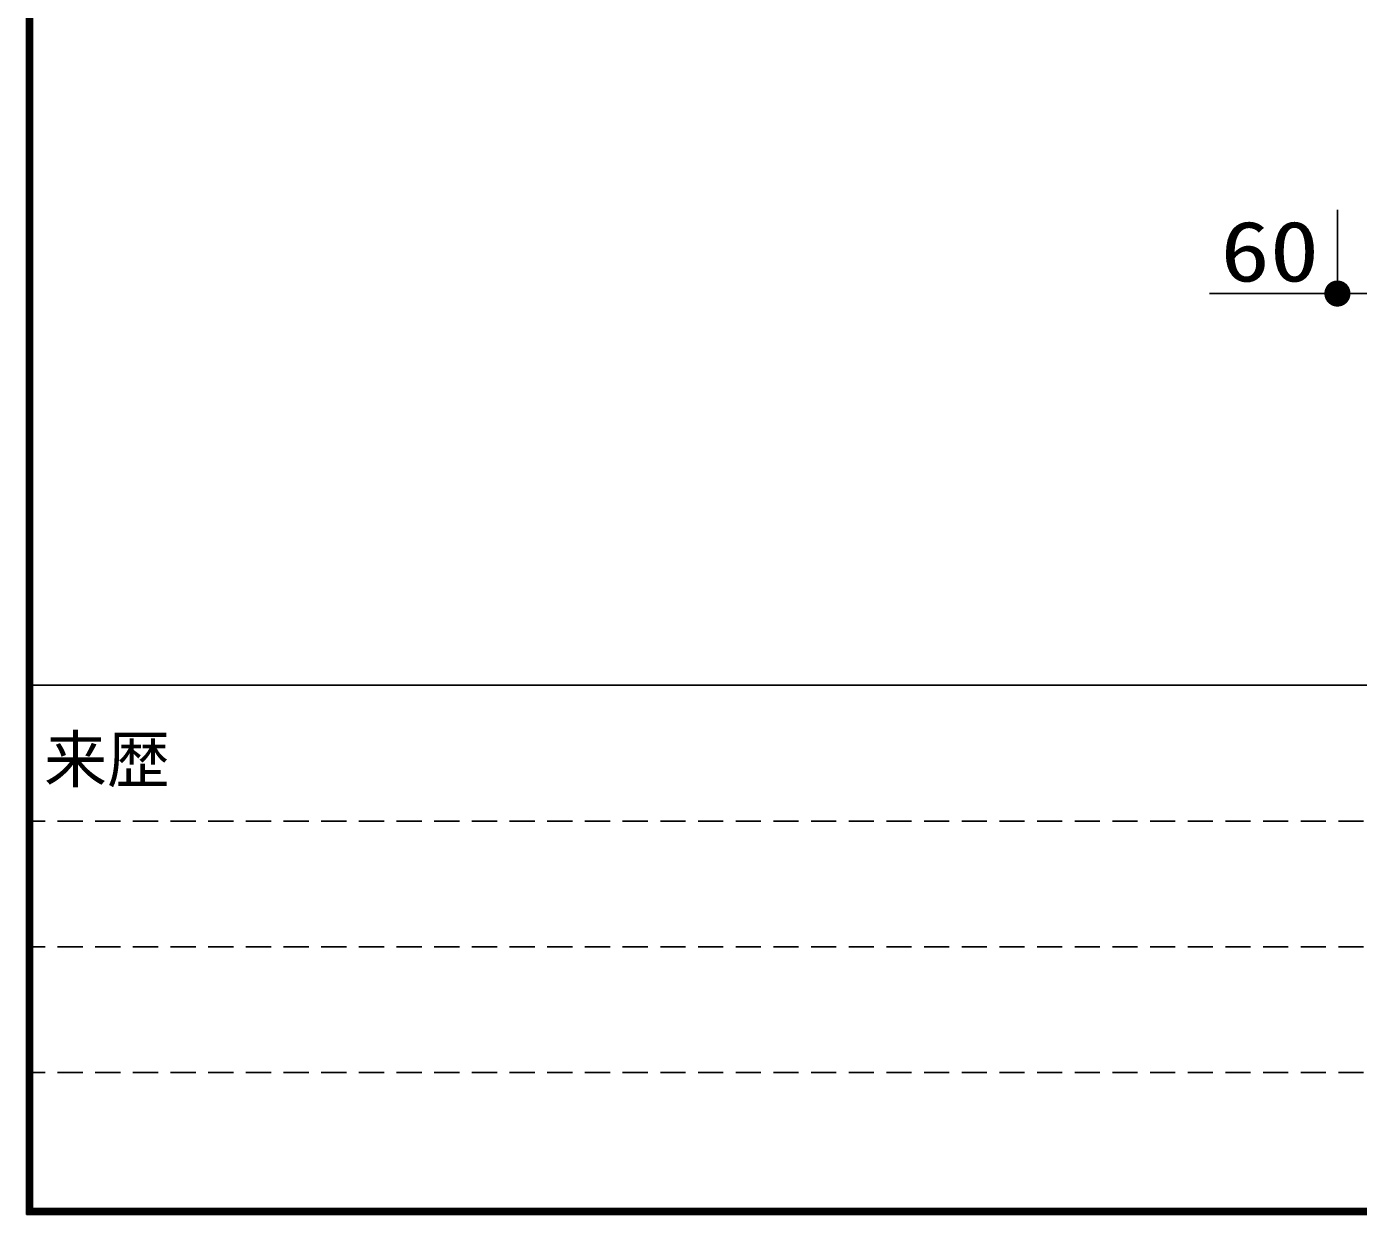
# Model space of a CAD drawing. Units: millimetres, scale not verified. Extents: x -8093 to 8093, y -5792 to 5792.
# Drawn here: x -8093 to -6184, y -5792 to -4091 of the extents above; entities that cross this region are included whole.
import ezdxf
from ezdxf.enums import TextEntityAlignment as Align

# ---------------------------------------------------------------- set-up
doc = ezdxf.new("R2010")
doc.units = ezdxf.units.MM
doc.header["$LTSCALE"] = 30
doc.linetypes.add('DASHED1', pattern=[1.8, 1.2, -0.6])
doc.layers.add('0-0_Axis_waku', color=7, linetype='Continuous', lineweight=25)
doc.layers.add('0-3_00クル-フ-6寸法', color=132, linetype='Continuous', lineweight=25)
doc.styles.add('ＭＳ ゴシック', font='')
doc.styles.get('ＭＳ ゴシック').set_extended_font_data('MS Gothic')

msp = doc.modelspace()

# ---------------------------------------------------------------- linework, layer by layer
at = {"layer": '0-0_Axis_waku'}
for p, q in [((-8093.4, 5792.4), (-8093.4, -5792.4)), ((-8092.8, 5791.8), (-8092.8, -5791.8)), ((-8092.2, 5791.2), (-8092.2, -5791.2)), ((-8091.6, 5790.6), (-8091.6, -5790.6)), ((-8091, 5790), (-8091, -5790)), ((-8090.4, 5789.4), (-8090.4, -5789.4)), ((-8089.8, 5788.8), (-8089.8, -5788.8)), ((-8089.2, 5788.2), (-8089.2, -5788.2)), ((-8088.6, 5787.6), (-8088.6, -5787.6)), ((-8088, 5787), (-8088, -5787)), ((-8087.4, 5786.4), (-8087.4, -5786.4)), ((-8086.8, 5785.8), (-8086.8, -5785.8)), ((-8086.2, 5785.2), (-8086.2, -5785.2)), ((-8085.6, 5784.6), (-8085.6, -5784.6)), ((-8085, 5784), (-8085, -5784)), ((-8085, -5034), (8085, -5034)), ((-8085, -5784), (8085, -5784)), ((8093.4, -5792.4), (-8093.4, -5792.4)), ((8092.8, -5791.8), (-8092.8, -5791.8)), ((8092.2, -5791.2), (-8092.2, -5791.2)), ((8091.6, -5790.6), (-8091.6, -5790.6)), ((8091, -5790), (-8091, -5790)), ((8090.4, -5789.4), (-8090.4, -5789.4)), ((8089.8, -5788.8), (-8089.8, -5788.8)), ((8089.2, -5788.2), (-8089.2, -5788.2)), ((8088.6, -5787.6), (-8088.6, -5787.6)), ((8088, -5787), (-8088, -5787)), ((8087.4, -5786.4), (-8087.4, -5786.4)), ((8086.8, -5785.8), (-8086.8, -5785.8)), ((8086.2, -5785.2), (-8086.2, -5785.2)), ((8085.6, -5784.6), (-8085.6, -5784.6))]:
    msp.add_line(p, q, dxfattribs=at)
at = {"layer": '0-0_Axis_waku', "linetype": 'DASHED1'}
for p, q in [((-75, -5229), (-8085, -5229)), ((-75, -5409), (-8085, -5409)), ((-75, -5589), (-8085, -5589))]:
    msp.add_line(p, q, dxfattribs=at)
at = {"layer": '0-3_00クル-フ-6寸法', "color": 4}
for p, q in [((-6214.38, -4353.13), (-6214.38, -4473.13)), ((-6214.38, -4473.13), (-6397.55, -4473.13)), ((-6154.38, -4473.13), (-6214.38, -4473.13))]:
    msp.add_line(p, q, dxfattribs=at)
at = {"layer": '0-3_00クル-フ-6寸法'}
for points in [[(-6214.38, -4473.13), (-6232.54, -4468.47), (-6231.82, -4466.23)], [(-6214.38, -4473.13), (-6231.82, -4466.23), (-6230.81, -4464.1)], [(-6214.38, -4473.13), (-6230.81, -4464.1), (-6229.55, -4462.11)], [(-6214.38, -4473.13), (-6229.55, -4462.11), (-6228.05, -4460.3)], [(-6214.38, -4473.13), (-6228.05, -4460.3), (-6226.33, -4458.68)], [(-6214.38, -4473.13), (-6226.33, -4458.68), (-6224.43, -4457.3)], [(-6214.38, -4473.13), (-6224.43, -4457.3), (-6222.37, -4456.17)], [(-6214.38, -4473.13), (-6222.37, -4456.17), (-6220.18, -4455.3)], [(-6214.38, -4473.13), (-6220.18, -4455.3), (-6217.9, -4454.71)], [(-6214.38, -4473.13), (-6217.9, -4454.71), (-6215.56, -4454.42)], [(-6214.38, -4473.13), (-6215.56, -4454.42), (-6213.21, -4454.42)], [(-6214.38, -4473.13), (-6213.21, -4454.42), (-6210.87, -4454.71)], [(-6214.38, -4473.13), (-6210.87, -4454.71), (-6208.59, -4455.3)], [(-6214.38, -4473.13), (-6208.59, -4455.3), (-6206.4, -4456.17)], [(-6214.38, -4473.13), (-6206.4, -4456.17), (-6204.34, -4457.3)], [(-6214.38, -4473.13), (-6204.34, -4457.3), (-6202.43, -4458.68)], [(-6214.38, -4473.13), (-6202.43, -4458.68), (-6200.71, -4460.3)], [(-6214.38, -4473.13), (-6200.71, -4460.3), (-6199.21, -4462.11)], [(-6214.38, -4473.13), (-6199.21, -4462.11), (-6197.95, -4464.1)], [(-6214.38, -4473.13), (-6197.95, -4464.1), (-6196.95, -4466.23)], [(-6214.38, -4473.13), (-6196.95, -4466.23), (-6196.22, -4468.47)], [(-6214.38, -4473.13), (-6233.13, -4473.13), (-6232.98, -4470.78)], [(-6214.38, -4473.13), (-6232.98, -4475.48), (-6233.13, -4473.13)], [(-6214.38, -4473.13), (-6232.98, -4470.78), (-6232.54, -4468.47)], [(-6214.38, -4473.13), (-6232.54, -4477.79), (-6232.98, -4475.48)], [(-6214.38, -4473.13), (-6231.82, -4480.03), (-6232.54, -4477.79)], [(-6214.38, -4473.13), (-6230.81, -4482.16), (-6231.82, -4480.03)], [(-6214.38, -4473.13), (-6229.55, -4484.15), (-6230.81, -4482.16)], [(-6214.38, -4473.13), (-6228.05, -4485.97), (-6229.55, -4484.15)], [(-6214.38, -4473.13), (-6226.33, -4487.58), (-6228.05, -4485.97)], [(-6214.38, -4473.13), (-6224.43, -4488.96), (-6226.33, -4487.58)], [(-6214.38, -4473.13), (-6222.37, -4490.1), (-6224.43, -4488.96)], [(-6214.38, -4473.13), (-6220.18, -4490.96), (-6222.37, -4490.1)], [(-6214.38, -4473.13), (-6217.9, -4491.55), (-6220.18, -4490.96)], [(-6214.38, -4473.13), (-6215.56, -4491.84), (-6217.9, -4491.55)], [(-6214.38, -4473.13), (-6213.21, -4491.84), (-6215.56, -4491.84)], [(-6214.38, -4473.13), (-6196.22, -4468.47), (-6195.78, -4470.78)], [(-6214.38, -4473.13), (-6195.78, -4470.78), (-6195.63, -4473.13)], [(-6214.38, -4473.13), (-6210.87, -4491.55), (-6213.21, -4491.84)], [(-6214.38, -4473.13), (-6208.59, -4490.96), (-6210.87, -4491.55)], [(-6214.38, -4473.13), (-6206.4, -4490.1), (-6208.59, -4490.96)], [(-6214.38, -4473.13), (-6204.34, -4488.96), (-6206.4, -4490.1)], [(-6214.38, -4473.13), (-6202.43, -4487.58), (-6204.34, -4488.96)], [(-6214.38, -4473.13), (-6200.71, -4485.97), (-6202.43, -4487.58)], [(-6214.38, -4473.13), (-6199.21, -4484.15), (-6200.71, -4485.97)], [(-6214.38, -4473.13), (-6197.95, -4482.16), (-6199.21, -4484.15)], [(-6214.38, -4473.13), (-6196.95, -4480.03), (-6197.95, -4482.16)], [(-6214.38, -4473.13), (-6196.22, -4477.79), (-6196.95, -4480.03)], [(-6214.38, -4473.13), (-6195.78, -4475.48), (-6196.22, -4477.79)], [(-6214.38, -4473.13), (-6195.63, -4473.13), (-6195.78, -4475.48)]]:
    msp.add_solid(points, dxfattribs=at)

# ---------------------------------------------------------------- texts
at = {"layer": '0-0_Axis_waku', "style": 'ＭＳ ゴシック'}
msp.add_text('来歴', height=65.98, dxfattribs=at).set_placement((-8068.25, -5193.27), align=Align.BOTTOM_LEFT)
at = {"layer": '0-3_00クル-フ-6寸法', "color": 3, "style": 'ＭＳ ゴシック', "width": 1.2}
msp.add_text('60', height=86.66, dxfattribs=at).set_placement((-6382.08, -4481.88), align=Align.BOTTOM_LEFT)

doc.saveas('drawing.dxf')
